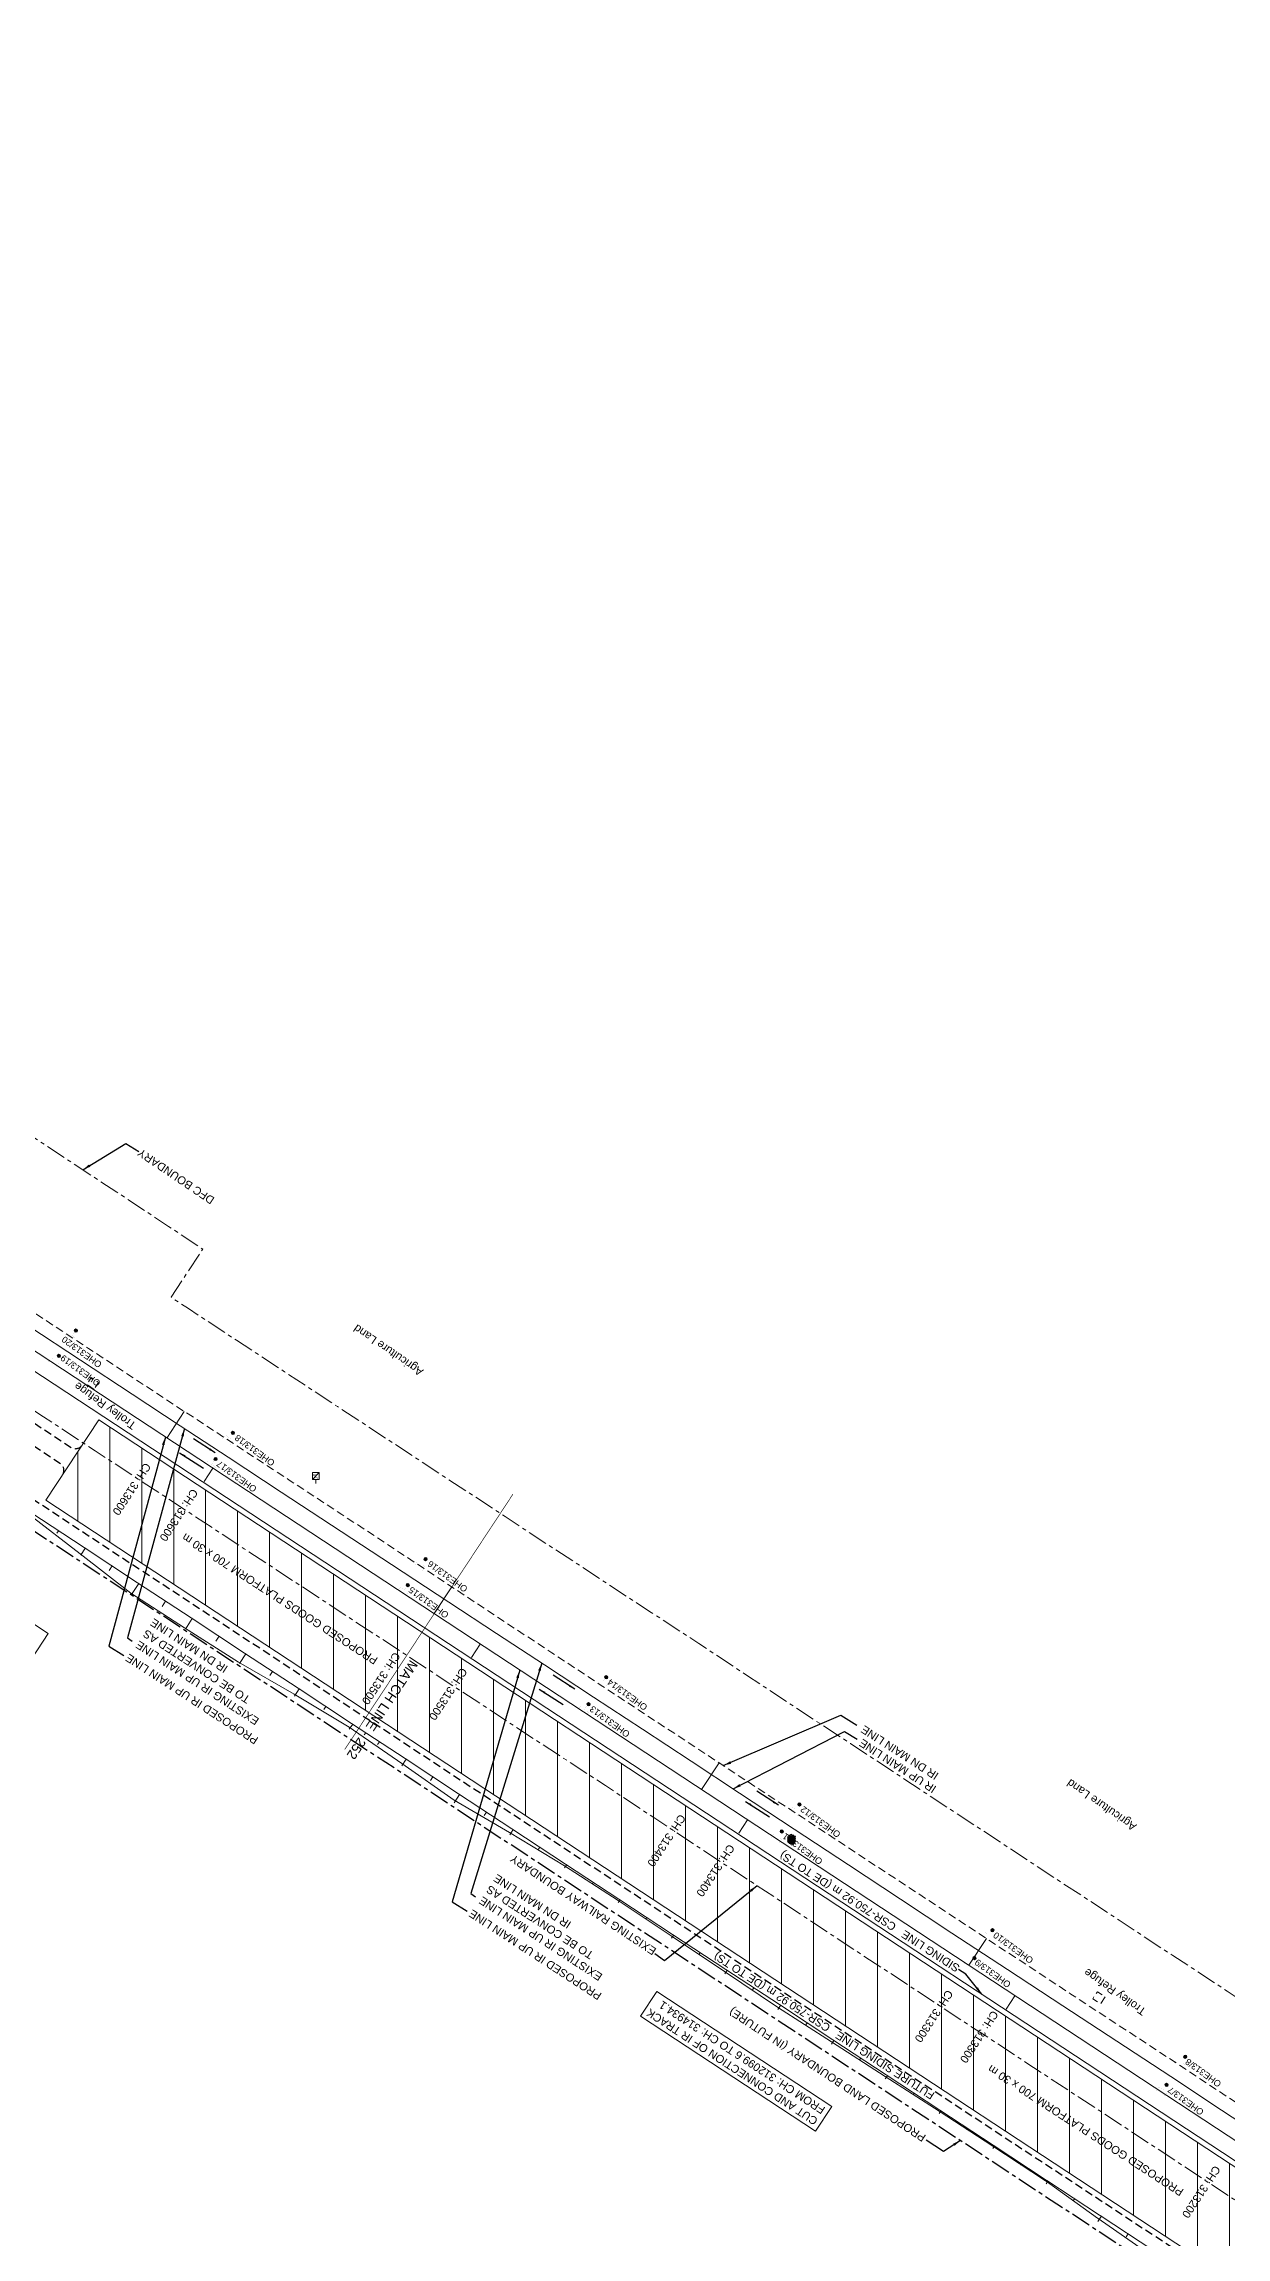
# Model space of a CAD drawing. Header units: metres. Extents: x 628572 to 650094, y 3375792 to 3391117.
# Drawn here: x 633789 to 634159, y 3387607 to 3388292 of the extents above; entities that cross this region are included whole.
import ezdxf
from ezdxf.enums import TextEntityAlignment as Align

# ---------------------------------------------------------------- set-up
doc = ezdxf.new("R2010")
doc.units = ezdxf.units.M
doc.header["$MEASUREMENT"] = 0
for name, pattern in [('CENTER', [2, 1.25, -0.25, 0.25, -0.25]), ('DASHED', [0.75, 0.5, -0.25]), ('PHANTOM2', [1.25, 0.625, -0.125, 0.125, -0.125, 0.125, -0.125])]:
    doc.linetypes.add(name, pattern=pattern)
doc.layers.add('Cut & Conn', color=190, linetype='Continuous')
doc.layers.add('IR PROPOSALS', color=190, linetype='Continuous')
for name, color, linetype, lineweight in [('DFCC BOUNDARY', 6, 'CENTER', 0), ('Existing Chainage', 7, 'Continuous', 0), ('Existing IR Track', 143, 'Continuous', 0), ('Existing Railway Boundary', 7, 'CENTER', 0), ('flow direction', 7, 'Continuous', 0), ('MATCH LINE', 7, 'Continuous', 0), ('OHE MAST', 8, 'Continuous', 0), ('PROPOSED DFCC TOE LINE', 239, 'Continuous', 0), ('PROPOSED DFCC TOE SLOPES', 239, 'Continuous', 0), ('PROPOSED FORMATION LINE - PLAN', 187, 'Continuous', 0), ('Side Details', 251, 'Continuous', 0), ('Sign Board', 251, 'Continuous', 0), ('Text', 251, 'Continuous', 0), ('Trolley Stand', 251, 'Continuous', 0), ('WL', 7, 'Continuous', 0)]:
    doc.layers.add(name, color=color, linetype=linetype, lineweight=lineweight)
doc.styles.add('CUT-FILL', font='cut-fill.shx', dxfattribs={"height": 2})
doc.styles.get("Standard").update_dxf_attribs({"font": 'arial.ttf'})
doc.styles.add('Style-Arial', font='arial.ttf')
doc.styles.add('Text', font='arial.ttf', dxfattribs={"height": 2})
doc.dimstyles.new('ISO-25', dxfattribs={"dimtxt": 2.5, "dimasz": 2.5, "dimexe": 1.25, "dimexo": 0.625, "dimtad": 1, "dimtxsty": 'Standard', "dimcen": 2.5, "dimadec": 0, "dimazin": 0, "dimtfac": 1, "dimtmove": 0, "dimatfit": 3, "dimfxl": 1, "dimarcsym": 0})

# ---------------------------------------------------------------- blocks, each defined once
blk = doc.blocks.new('SIG')
for color, points in [(1, [(-0.22, 0.42, 0.180295), (-0.01, 0.33, -0.00255), (0.01, 0.33, -0.00255), (0.02, 0.33, 0.180295), (0.23, 0.42, -0.002654), (0.25, 0.44, 0.184495), (0.33, 0.65, 1.000001), (-0.32, 0.65, 0.184495), (-0.24, 0.44, -0.002654)]), (2, [(0.23, -0.23, -0.002654), (0.25, -0.21, 0.184495), (0.33, 0.01, 1.000001), (-0.32, 0.01, 0.184495), (-0.24, -0.21, -0.002654), (-0.22, -0.23, 0.180295), (-0.01, -0.32, -0.00255), (0.01, -0.32, -0.00255), (0.02, -0.32, 0.180295)]), (3, [(0.23, -0.88, -0.002654), (0.25, -0.86, 0.184495), (0.33, -0.64, 1.000001), (-0.32, -0.64, 0.184495), (-0.24, -0.86, -0.002654), (-0.22, -0.88, 0.395599)])]:
    blk.add_hatch(color=color).paths.add_polyline_path(points)
for p, q in [((-0.31, 0.98), (-0.32, -0.9)), ((0.33, -0.9), (0.32, 0.98))]:
    blk.add_line(p, q)
at = {"flags": 128}
for points in [[(-0.31, 0.98), (-0.81, 0.98, 0.198758), (-0.42, 0.41, 0.003814), (-0.31, 0.39)], [(-0.31, 0.33), (-0.81, 0.33, 0.198758), (-0.42, -0.23, 0.003727), (-0.32, -0.26)], [(0.32, 0.98), (0.82, 0.98, -0.198758), (0.44, 0.41, -0.003814), (0.32, 0.39)], [(0.32, 0.33), (0.82, 0.33, -0.198758), (0.44, -0.23, -0.003727), (0.33, -0.26)], [(-0.32, -0.32), (-0.81, -0.32, 0.198758), (-0.42, -0.88, 0.003639), (-0.32, -0.9)], [(0.33, -0.32), (0.82, -0.32, -0.198758), (0.44, -0.88, -0.003639), (0.33, -0.9)]]:
    blk.add_lwpolyline(points, format="xyb", dxfattribs=at)
for centre, radius, start, end in [((0.01, 0.91), 0.324, 12.40488, 167.59512), ((0.01, 0.81), 0.357, 27.75781, 152.24219), ((0.01, -0.9), 0.324, 181.45715, 358.54285)]:
    blk.add_arc(centre, radius, start, end)
blk = doc.blocks.new('WL')
at = {"layer": 'WL'}
for p, q in [((1.07, 3.42), (-1.06, 3.42)), ((-1.06, 3.42), (-1.06, 1.29)), ((-1.06, 1.29), (1.07, 1.29)), ((0, 1.29), (0, 0)), ((1.07, 1.29), (1.07, 3.42))]:
    blk.add_line(p, q, dxfattribs=at)
at = {"layer": 'WL', "flags": 128}
blk.add_lwpolyline([(-1.06, 1.29), (1.07, 3.42)], dxfattribs=at)
at = {"layer": 'WL', "char_height": 0.739, "attachment_point": 7, "rotation": 180, "line_spacing_factor": 0.6, "style": 'CUT-FILL'}
for s, insert in [('W', (-0.02, 2.94)), ('L', (0.5, 1.93))]:
    blk.add_mtext(s, dxfattribs=dict(at, insert=insert))
blk = doc.blocks.new('OHE MAST')
h = blk.add_hatch(color=256)
edge = h.paths.add_edge_path()
edge.add_arc((0, 0), 0.514, 0, 360)
at = {"const_width": 0.01, "flags": 128}
for points in [[(1.5, 3.5), (1.5, 2), (-1.5, 2), (-1.5, 3.5)], [(0, 2), (0, 0)]]:
    blk.add_lwpolyline(points, dxfattribs=at)
blk.add_circle((0, 0), 0.514)

msp = doc.modelspace()

# ---------------------------------------------------------------- hatches: boundary and pattern name
at = {"layer": 'IR PROPOSALS', "linetype": 'Continuous', "lineweight": 0}
h = msp.add_hatch(dxfattribs=at)
h.set_pattern_fill('ANSI31', color=256, scale=80, angle=45)
h.set_pattern_definition([(90, (0, -1200), (-10, 2e-15), [])])
h.paths.add_polyline_path([(634374.9841, 3387452.3246), (634391.4529, 3387477.4001), (633806.5688, 3387861.9637), (633790.0871, 3387836.8967)])
h.paths.add_polyline_path([(633894.9672, 3387787.7009), (633833.4956, 3387827.621), (633831.3808, 3387824.3644), (633892.8523, 3387784.4444)], flags=24)
h.paths.add_polyline_path([(634146.7931, 3387621.5952), (634085.3216, 3387661.5153), (634083.2067, 3387658.2587), (634144.6783, 3387618.3386)], flags=24)

# ---------------------------------------------------------------- linework, layer by layer
at = {"layer": 'Cut & Conn', "linetype": 'Continuous', "lineweight": 0, "flags": 128}
for points in [[(633839.4923, 3387842.6812), (633842.2393, 3387846.859)], [(633923.049, 3387787.7423), (633925.796, 3387791.9201)], [(634006.6057, 3387732.8035), (634009.3527, 3387736.9813)], [(634090.1624, 3387677.8646), (634092.9094, 3387682.0424)]]:
    msp.add_lwpolyline(points, dxfattribs=at)
at = {"layer": 'DFCC BOUNDARY', "ltscale": 5, "flags": 128}
msp.add_lwpolyline([(634429.4889, 3387513.4105), (634426.1895, 3387508.3988), (634419.7931, 3387512.5211), (634404.4991, 3387522.3747), (634378.1359, 3387539.6578), (634351.712, 3387556.981), (634335.9664, 3387567.3032), (634320.2886, 3387577.5811), (634304.8024, 3387587.7611), (634289.3462, 3387597.9214), (634272.346, 3387609.0946), (634255.2778, 3387620.3125), (634239.2043, 3387630.8892), (634222.9323, 3387641.5963), (634207.0037, 3387652.0409), (634191.0838, 3387662.4797), (634175.1238, 3387673.0005), (634159.2052, 3387683.4942), (634142.3072, 3387694.5871), (634125.4714, 3387705.639), (634108.1406, 3387717.0123), (634090.8156, 3387728.3817), (634074.7588, 3387738.9565), (634058.5467, 3387749.6288), (634041.5346, 3387760.8181), (634024.4481, 3387772.0564), (634009.347, 3387782.0356), (633994.1171, 3387792.0999), (633978.7581, 3387802.1521), (633963.4261, 3387812.1867), (633948.4915, 3387821.9886), (633933.5729, 3387831.7799), (633915.6253, 3387843.5591), (633881.1974, 3387866.1587), (633864.6302, 3387877.0361), (633849.6344, 3387886.8809), (633834.5936, 3387896.7552), (633829.2074, 3387900.2982), (633839.0778, 3387915.3506), (633828.4043, 3387922.4271), (633812.2617, 3387933.1296), (633797.354, 3387942.9725), (633782.5264, 3387952.7625), (633765.3231, 3387964.1776), (633748.0988, 3387975.6067), (633732.5065, 3387985.9713), (633716.8561, 3387996.3745), (633699.5737, 3388007.8273), (633682.3675, 3388019.2296), (633666.2722, 3388029.8685), (633650.3556, 3388040.3891), (633634.8738, 3388050.6626), (633627.3024, 3388055.6866), (633627.2813, 3388055.7179), (633609.8973, 3388067.2236), (633602.2022, 3388055.5281), (633595.2427, 3388060.098), (633578.8436, 3388070.8663), (633564.5675, 3388080.2056), (633547.4844, 3388091.4779), (633530.0073, 3388102.9177), (633512.5564, 3388114.3403), (633498.9838, 3388123.2488), (633478.7149, 3388136.5747), (633475.9757, 3388132.3917), (633466.8512, 3388138.3907), (633450.5143, 3388149.1452), (633434.7232, 3388159.4875), (633418.1779, 3388170.3241), (633402.6228, 3388180.5383), (633386.7801, 3388190.9414), (633369.5535, 3388202.2641), (633352.3136, 3388213.5955), (633333.4781, 3388225.9568), (633314.6789, 3388238.2943), (633299.7464, 3388248.1103), (633284.7932, 3388257.9399), (633265.7087, 3388270.4181), (633246.5851, 3388282.9206), (633234.3751, 3388290.9157), (633222.1433, 3388298.9251), (633203.8791, 3388310.9031), (633185.6706, 3388322.8445), (633169.1062, 3388333.7518), (633152.7043, 3388344.5522), (633136.6526, 3388355.3307), (633120.6995, 3388366.0431), (633093.1881, 3388384.8291), (633088.3444, 3388388.1366), (633069.1887, 3388401.33), (633056.4484, 3388410.1094), (633046.7317, 3388416.8512), (633039.4302, 3388421.8772), (633030.212, 3388428.258), (633012.2457, 3388440.688), (632996.9051, 3388451.2537), (632992.1416, 3388454.565), (632977.2134, 3388464.8591), (632959.2754, 3388477.1351), (632957.0223, 3388478.7144), (632938.3558, 3388491.398), (632925.836, 3388499.7971), (632902.7424, 3388515.0273), (632890.8353, 3388522.8009), (632885.7488, 3388525.9863), (632868.7141, 3388537.1993), (632847.8113, 3388559.867)], dxfattribs=at)
at = {"layer": 'Existing Chainage', "color": 7, "linetype": 'Continuous', "lineweight": 13, "flags": 128}
for points in [[(633827.8476, 3387856.2811), (633833.3311, 3387864.6435)], [(633911.4426, 3387801.4406), (633916.9444, 3387809.7911)], [(633994.9818, 3387746.4498), (634000.4719, 3387754.8079)], [(634078.5575, 3387691.5551), (634084.0547, 3387699.9087)]]:
    msp.add_lwpolyline(points, dxfattribs=at)
at = {"layer": 'Existing IR Track', "color": 88, "linetype": 'DASHED', "lineweight": 0, "ltscale": 5, "flags": 128}
msp.add_lwpolyline([(635033.6324, 3387056.8351), (635016.1047, 3387069.8576), (635000.4221, 3387081.5093), (634977.853, 3387098.3044), (634956.509, 3387114.1886), (634936.9742, 3387128.7787), (634918.7092, 3387142.4187), (634903.1021, 3387153.8837), (634889.3622, 3387163.9768), (634873.3274, 3387175.6861), (634858.0346, 3387186.8659), (634845.4102, 3387195.9146), (634832.6189, 3387205.0823), (634821.2747, 3387213.0269), (634810.9623, 3387220.2486), (634795.5109, 3387230.9429), (634785.8144, 3387237.654), (634769.305, 3387248.8336), (634756.9834, 3387257.0695), (634744.5445, 3387265.3837), (634732.4494, 3387273.3686), (634720.8792, 3387281.0073), (634698.6833, 3387295.8905), (634677.2582, 3387310.2564), (634658.2284, 3387322.7892), (634638.6345, 3387335.6934), (634620.3232, 3387347.7243), (634601.4723, 3387360.1099), (634583.7346, 3387371.8264), (634565.4496, 3387383.9044), (634542.6217, 3387398.9249), (634519.3207, 3387414.224), (634494.8167, 3387430.3383), (634457.6896, 3387454.7554), (634445.403, 3387462.844), (634420.6217, 3387479.1582), (634404.8695, 3387489.3178), (634389.4859, 3387499.2391), (634363.0423, 3387516.6266), (634336.5686, 3387534.0346), (634334.7941, 3387535.1979), (634320.8955, 3387544.3091), (634305.3904, 3387554.4735), (634289.6947, 3387564.7784), (634274.336, 3387574.8622), (634257.2256, 3387586.0902), (634240.2605, 3387597.2228), (634224.0643, 3387607.8831), (634207.7318, 3387618.6331), (634191.9155, 3387629.0235), (634175.7777, 3387639.6251), (634159.9818, 3387650.0373), (634144.0429, 3387660.5437), (634127.2002, 3387671.5717), (634110.4278, 3387682.5535), (634093.0394, 3387693.9961), (634075.7775, 3387705.3556), (634059.6185, 3387715.9739), (634043.3998, 3387726.6268), (634026.3887, 3387737.7925), (634009.4496, 3387748.9108), (633994.1067, 3387758.9889), (633963.6334, 3387779.0274), (633948.2402, 3387789.1608), (633933.3808, 3387798.9565), (633918.6965, 3387808.6367), (633900.5532, 3387820.5907), (633882.5642, 3387832.4427), (633866.1188, 3387843.185), (633849.6382, 3387853.9503), (633834.5246, 3387863.8609), (633819.2402, 3387873.8835), (633803.3494, 3387884.338), (633787.157, 3387894.9909), (633784.0186, 3387897.0494)], dxfattribs=at)
at = {"layer": 'Existing IR Track', "flags": 128}
msp.add_lwpolyline([(634173.5043, 3387635.7409), (634157.5118, 3387646.2832), (634141.6186, 3387656.7601), (634124.7463, 3387667.8361), (634107.9106, 3387678.888), (634090.5837, 3387690.2587), (634073.2368, 3387701.6425), (634057.1581, 3387712.2317), (634040.9516, 3387722.9003), (634023.95, 3387734.0827), (634006.8345, 3387745.34), (633991.7046, 3387755.3383), (633976.5339, 3387765.3635), (633961.2342, 3387775.3769), (633945.885, 3387785.4228), (633930.9332, 3387795.2359), (633916.0146, 3387805.0272), (633898.0672, 3387816.8063), (633863.6369, 3387839.4074), (633847.0674, 3387850.2864), (633832.0727, 3387860.1304), (633817.0319, 3387870.0048), (633800.9013, 3387880.6151), (633784.7598, 3387891.2326)], dxfattribs=at)
at = {"layer": 'Existing Railway Boundary', "ltscale": 5, "flags": 128}
msp.add_lwpolyline([(631983.38, 3389039.032), (631997.7807, 3389029.4226), (631998.0481, 3389028.4172), (632017.689, 3389013.381), (632054.7643, 3388986.9088), (632106.6339, 3388955.856), (632154.9467, 3388925.0992), (632230.8669, 3388875.9972), (632261.2753, 3388857.0709), (632290.5359, 3388840.2738), (632385.6616, 3388776.6365), (632400.5735, 3388766.5357), (632397.5375, 3388762.1235), (632395.5364, 3388759.1088), (632389.2973, 3388750.367), (632386.7075, 3388746.9674), (632380.0799, 3388739.4039), (632361.8258, 3388715.063), (632365.1364, 3388712.5802), (632373.8273, 3388706.8724), (632388.4278, 3388697.2834), (632403.5607, 3388687.3436), (632418.7904, 3388677.3402), (632434.5002, 3388667.0345), (632450.2517, 3388656.7014), (632466.7864, 3388645.8571), (632483.3195, 3388635.0137), (632501.7611, 3388622.9148), (632520.2525, 3388610.7831), (632536.8197, 3388599.9238), (632553.3588, 3388589.0829), (632565.8495, 3388580.885), (632578.4671, 3388572.604), (632596.9196, 3388560.5289), (632615.4939, 3388548.3741), (632635.6038, 3388535.295), (632652.8405, 3388523.9973), (632669.9946, 3388512.743), (632686.4084, 3388501.9869), (632696.8068, 3388495.1588), (632732.8678, 3388550.0585), (632815.552, 3388494.313), (632865.8266, 3388462.6693), (632954.7858, 3388408.1832), (633025.1519, 3388369.9037), (633056.7277, 3388353.8904), (633065.1399, 3388349.0145), (633088.5914, 3388328.9973), (633152.5885, 3388273.22), (633202.5468, 3388242.3953), (633264.4413, 3388204.6969), (633318.529, 3388171.7998), (633353.1394, 3388148.7029), (633406.9301, 3388112.3266), (633420.502, 3388103.4378), (633436.8123, 3388092.7008), (633466.2362, 3388073.356), (633479.8402, 3388064.4269), (633497.3225, 3388052.9837), (633514.7073, 3388041.6043), (633531.7969, 3388030.3277), (633546.129, 3388020.9518), (633562.4852, 3388010.2117), (633576.5949, 3388000.9466), (633594.4174, 3387989.2137), (633606.8568, 3387981.0241), (633607.7091, 3387982.3188), (633610.8424, 3387980.256), (633626.8506, 3387969.7582), (633642.9494, 3387959.201), (633660.1619, 3387947.8844), (633677.4438, 3387936.5221), (633693.0899, 3387926.2037), (633708.7685, 3387915.8637), (633726.0343, 3387904.4973), (633743.3468, 3387893.1002), (633758.2779, 3387883.3197), (633773.1647, 3387873.5681), (633789.2894, 3387862.9617), (633805.4356, 3387852.3412), (633820.4764, 3387842.4668), (633835.4704, 3387832.6232), (633852.0416, 3387821.7432), (633886.4734, 3387799.1411), (633904.4207, 3387787.3621), (633919.3393, 3387777.5707), (633934.3023, 3387767.7502), (633949.6629, 3387757.6969), (633964.9235, 3387747.7091), (633980.0551, 3387737.7098), (633995.2041, 3387727.6988), (634012.3387, 3387716.4289), (634029.3333, 3387705.2512), (634045.5362, 3387694.5849), (634061.6293, 3387683.9862), (634078.9907, 3387672.5929), (634096.3149, 3387661.224), (634113.1506, 3387650.1721), (634130.0059, 3387639.1072), (634145.8823, 3387628.6414), (634161.8963, 3387618.085), (634177.8703, 3387607.6107), (634193.7633, 3387597.1895), (634209.9993, 3387586.506), (634226.097, 3387575.9134), (634243.1652, 3387564.6955), (634260.1615, 3387553.5249), (634275.6177, 3387543.3646), (634291.1318, 3387533.1662), (634296.8083, 3387529.4449), (634291.9143, 3387522.0113), (634301.9583, 3387515.4268), (634317.7028, 3387505.1053), (634344.1271, 3387487.7818), (634370.6963, 3387470.3636), (634386.1901, 3387460.3813), (634401.9429, 3387450.229), (634426.4972, 3387434.0857), (634451.3792, 3387417.727), (634475.9114, 3387401.5928), (634500.3759, 3387385.5031), (634523.6732, 3387370.1555), (634547.0997, 3387354.7227), (634564.8006, 3387343.068), (634582.571, 3387331.3674), (634601.3879, 3387318.9723), (634620.2858, 3387306.5238), (634639.3106, 3387294.0156), (634658.1243, 3387281.6461), (634679.4814, 3387267.2836), (634702.026, 3387254.0413), (634712.9167, 3387246.4104), (634726.0042, 3387238.4627), (634737.8854, 3387230.0656), (634750.9438, 3387221.7267), (634764.9008, 3387212.4131), (634775.612, 3387204.6159), (634789.3703, 3387195.959), (634801.4607, 3387188.869), (634814.7172, 3387180.8194), (634815.4987, 3387180.2694), (634827.9598, 3387171.3498), (634840.5994, 3387164.128), (634854.2176, 3387155.5292), (634871.8787, 3387143.9515), (634877.6173, 3387139.7695), (634887.5373, 3387132.4757), (634902.4262, 3387121.5277), (634921.3448, 3387107.4791), (634940.6674, 3387093.1306), (634962.2421, 3387077.0753), (634984.1126, 3387060.8), (635000.5185, 3387048.6195), (635017.0238, 3387036.3652), (635035.7455, 3387022.426), (635054.4369, 3387008.5092), (635082.1937, 3386987.9155), (635109.8573, 3386967.3911), (635134.2436, 3386949.2611), (635158.5309, 3386931.2047), (635180.7563, 3386914.7058), (635202.7867, 3386898.3516), (635206.1213, 3386895.8016), (635211.1242, 3386892.0437), (635230.1367, 3386877.9281), (635249.207, 3386863.7701), (635270.9723, 3386847.61), (635292.819, 3386831.3895), (635313.1117, 3386816.3456), (635333.3618, 3386801.3334), (635352.372, 3386787.2182), (635371.5331, 3386772.9909), (635390.4616, 3386758.9197), (635409.8226, 3386744.527), (635427.2062, 3386731.6093), (635445.0434, 3386718.3546), (635461.6171, 3386706.0794), (635478.4695, 3386693.5976), (635493.4196, 3386682.4884), (635508.6023, 3386671.2062), (635518.0063, 3386664.2196), (635527.5618, 3386657.1206), (635543.461, 3386645.2907), (635559.7145, 3386633.1978), (635591.676, 3386610.2688), (635606.0755, 3386599.5015), (635620.6466, 3386588.6057), (635636.5434, 3386576.7606), (635652.3995, 3386564.9458), (635668.2493, 3386553.1365), (635683.9787, 3386541.4169), (635700.2614, 3386528.9886), (635716.7419, 3386516.4094), (635732.9183, 3386504.3569), (635749.0007, 3386492.3748), (635764.9276, 3386480.5277), (635780.91, 3386468.6394), (635796.8963, 3386456.7694), (635812.8908, 3386444.8934), (635829.3631, 3386432.6938), (635845.7912, 3386420.527), (635861.6814, 3386408.7334), (635877.6317, 3386396.8953), (635893.2055, 3386385.3425), (635908.8769, 3386373.7174), (635925.058, 3386361.6972), (635941.2668, 3386349.6564), (635956.6865, 3386338.1889), (635972.0823, 3386326.7391), (635987.7899, 3386315.0493), (636003.5308, 3386303.3347), (636019.0977, 3386291.765), (636034.6476, 3386280.2079), (636050.7681, 3386268.2256), (636066.8961, 3386256.2378), (636083.1084, 3386244.1987), (636099.3561, 3386232.1333), (636114.134, 3386221.1471), (636147.8198, 3386196.1265), (636166.7058, 3386182.1085), (636182.4635, 3386170.4111), (636198.2037, 3386158.7268), (636214.3364, 3386146.7471), (636230.3919, 3386134.8247), (636230.9614, 3386134.4025), (636228.154, 3386130.995), (636300.9317, 3386076.4069), (636382.1931, 3386014.4435), (636463.0816, 3385952.0584), (636544.2755, 3385889.3268), (636568.8921, 3385871.1182), (636613.4471, 3385839.7025), (636628.0709, 3385853.6506), (636650.5128, 3385835.4717), (636693.9069, 3385800.1065), (636686.7095, 3385790.4003), (636696.0629, 3385782.3378), (636710.473, 3385769.9165), (636766.0138, 3385726.4206), (636849.4668, 3385668.9836), (636931.64, 3385608.8479), (637013.8419, 3385548.1951), (637096.6082, 3385488.6336), (637121.9489, 3385470.2058), (637176.9181, 3385426.1737), (637258.1753, 3385363.4078), (637340.1494, 3385301.7514), (637422.2947, 3385241.0852), (637447.0788, 3385223.2045), (637528.2227, 3385160.8768), (637610.9552, 3385100.7612), (637694.8717, 3385041.953), (637753.3499, 3385002.2846), (637771.5944, 3384989.982), (637771.5944, 3384979.4924), (637852.0915, 3384922.0343), (637935.0162, 3384862.0714), (637993.4351, 3384821.4573), (638019.0158, 3384803.2052), (638102.4107, 3384745.0584), (638178.9785, 3384688.3398), (638237.6603, 3384636.8079), (638344.701, 3384557.2221), (638427.4112, 3384496.8586), (638508.4228, 3384435.5926), (638565.3238, 3384391.9743), (638589.782, 3384373.2765), (638631.8324, 3384337.8543), (638619.2503, 3384320.7689), (638700.6253, 3384258.2275), (638758.2306, 3384210.1286), (638748.4263, 3384194.4881), (638832.9819, 3384135.241), (638898.2751, 3384089.8354), (638910.685, 3384104.7359), (638994.0238, 3384045.8483), (639077.2216, 3383986.384), (639102.1383, 3383968.0886), (639159.8745, 3383926.5901), (639184.8741, 3383908.5552), (639242.6613, 3383867.4991), (639268.1519, 3383849.1332), (639327.9549, 3383811.5106), (639354.2186, 3383795.0507), (639414.5653, 3383756.9689), (639440.0428, 3383739.3736), (639498.3493, 3383699.1058), (639523.8465, 3383681.6785), (639574.9736, 3383646.7331), (639583.1624, 3383652.0276), (639689.1575, 3383571.5368), (639770.3529, 3383510.1038), (639826.8338, 3383467.0843), (639851.6063, 3383448.3401), (639907.8381, 3383405.1303), (639928.7552, 3383389.2727), (639932.4136, 3383385.8226), (639987.4639, 3383341.8457), (640012.7135, 3383323.0928), (640093.1273, 3383262.0565), (640171.8725, 3383196.1592), (640228.3322, 3383153.381), (640311.5957, 3383095.2106), (640394.8641, 3383036.2274), (640477.4145, 3382977.0386), (640559.1827, 3382915.4685), (640665.4567, 3382835.3045), (640720.6935, 3382789.5682), (640744.1896, 3382769.9043), (640801.5333, 3382727.7921), (640884.497, 3382668.355), (640967.4181, 3382609.4811), (641049.3321, 3382547.9775), (641130.842, 3382487.0083), (641212.6929, 3382426.3203), (641295.2397, 3382366.2732), (641377.1032, 3382305.6407), (641458.6913, 3382244.4694), (641539.788, 3382182.3426), (641622.1383, 3382122.0097), (641702.364, 3382062.6427), (641784.5528, 3382001.6936), (641867.0132, 3381941.5198), (641973.939, 3381862.1361), (642047.1447, 3381806.5386), (642111.3474, 3381756.247), (642135.5451, 3381737.1522), (642191.6481, 3381692.8805), (642216.3665, 3381674.0919), (642297.8377, 3381612.4104), (642380.4062, 3381552.4772), (642463.3246, 3381492.4122), (642545.7114, 3381431.7783), (642627.5896, 3381371.9523), (642710.042, 3381311.7191), (642794.2249, 3381254.3826), (642875.8129, 3381193.2771), (642956.3456, 3381130.3141), (643036.4583, 3381067.3443), (643117.185, 3381004.8095), (643172.4593, 3380960.8682), (643197.158, 3380942.1115), (643255.3116, 3380901.5691), (643282.0179, 3380885.9855), (643340.0019, 3380844.3971), (643414.9945, 3380785.1482), (643451.8986, 3380756.7808), (643532.8037, 3380694.4612), (643535.2972, 3380692.6635), (643551.2784, 3380680.8194), (643567.3357, 3380668.919), (643583.0638, 3380657.2952), (643598.7082, 3380645.7333), (643614.3081, 3380634.1892), (643630.1523, 3380622.4653), (643650.0814, 3380608.0318), (643669.585, 3380593.9065), (643682.7179, 3380584.1884), (643695.5222, 3380574.7117), (643709.3225, 3380564.4893), (643722.9637, 3380554.3847), (643737.887, 3380543.3483), (643752.8235, 3380532.3022), (643768.2592, 3380520.8389), (643783.7331, 3380509.3472), (643799.7855, 3380497.4973), (643815.9413, 3380485.5714), (643832.7782, 3380473.1288), (643849.7289, 3380460.6021), (643866.059, 3380448.5159), (643882.3496, 3380436.4589), (643898.3816, 3380424.7148), (643914.2305, 3380413.1048), (643929.3278, 3380401.9147), (643944.4267, 3380390.7231), (643959.7518, 3380379.1349), (643975.3902, 3380367.3097), (643987.907, 3380358.1055), (644000.1603, 3380349.0958), (644017.4569, 3380336.3184), (644034.4669, 3380323.7528), (644046.4455, 3380314.9727), (644249.4258, 3380165.3983), (644621.007, 3379887.6965), (644676.9944, 3379845.4482), (644702.8645, 3379825.9912), (644738.6024, 3379799.4801), (644742.2817, 3379796.7418), (644771.2557, 3379773.8192), (644804.6479, 3379750.2058), (644834.554, 3379728.6172), (644848.5372, 3379718.5093), (644863.2911, 3379707.9396), (644878.1999, 3379697.2589), (644893.8111, 3379686.127), (644909.381, 3379675.0245), (644918.4816, 3379668.5863), (644935.1691, 3379656.7791), (644907.7997, 3379620.3367), (644936.8456, 3379598.666), (644961.4527, 3379618.4234), (645145.9779, 3379481.4776), (645154.4712, 3379493.1591), (645276.7247, 3379402.534), (645270.2115, 3379393.7381), (645468.3754, 3379252.8811), (645478.6859, 3379267.1096), (645498.5589, 3379252.3702), (645510.5872, 3379243.9988), (645510.5872, 3379243.9988), (645531.3517, 3379228.922), (645544.8911, 3379218.91), (645549.0311, 3379215.8257)], dxfattribs=at)
at = {"layer": 'IR PROPOSALS', "linetype": 'DASHED', "lineweight": 30, "ltscale": 5, "flags": 128}
for points in [[(633801.3038, 3387853.9562, -0.3195207), (633798.335, 3387853.017), (633524.9612, 3388032.9503, -0.138793), (633521.583, 3388036.849)], [(633795.3477, 3387844.907, 0.33400222), (633794.9653, 3387848.0519), (633525.8512, 3388025.1815, 0.25691383), (633522.5675, 3388023.9964)], [(634374.0686, 3387450.9307), (633778.0552, 3387842.3756, -0.03024688), (633755.5574, 3387859.1821), (633737.9936, 3387874.0382), (633735.3138, 3387874.1338)]]:
    msp.add_lwpolyline(points, format="xyb", dxfattribs=at)
at = {"layer": 'IR PROPOSALS', "linetype": 'CENTER', "ltscale": 5, "flags": 128}
msp.add_lwpolyline([(633517.7195, 3388004.073), (634409.3663, 3387417.4609)], dxfattribs=at)
at = {"layer": 'IR PROPOSALS', "linetype": 'Continuous', "lineweight": 0, "flags": 128}
for points in [[(634787.4011, 3387225.4114), (633756.4784, 3387903.2471)], [(633751.3069, 3387898.4849), (633754.233, 3387898.3805), (634392.373, 3387478.801)], [(634391.4529, 3387477.4001), (633806.5688, 3387861.9637), (633790.0871, 3387836.8967), (634374.9841, 3387452.3246), (634391.4529, 3387477.4001)]]:
    msp.add_lwpolyline(points, dxfattribs=at)
at = {"layer": 'IR PROPOSALS', "lineweight": 0}
for points in [[(633790.8369, 3387795.2327), (633785.7278, 3387787.4622), (633731.0996, 3387823.3805), (633736.2087, 3387831.151)], [(634035.6529, 3387647.4714), (634030.5438, 3387639.7009), (633975.9156, 3387675.6191), (633981.0248, 3387683.3896)]]:
    msp.add_lwpolyline(points, close=True, dxfattribs=at)
at = {"layer": 'MATCH LINE', "linetype": 'PHANTOM2', "ltscale": 15, "const_width": 0.2}
msp.add_lwpolyline([(633936.0427, 3387838.7778), (633883.4557, 3387758.963)], dxfattribs=at)
at = {"layer": 'PROPOSED DFCC TOE LINE', "lineweight": 0, "flags": 128}
msp.add_lwpolyline([(634135.3403, 3387600.9232), (634118.9489, 3387612.3976), (634118.7654, 3387612.5168), (634102.6741, 3387624.0493), (634102.4914, 3387624.1698), (634085.9671, 3387635.0437), (634069.2045, 3387645.9534), (634052.3904, 3387656.785), (634035.5739, 3387667.6128), (634018.7486, 3387678.4272), (634002.1509, 3387689.5878), (633985.529, 3387700.7117), (633968.8814, 3387711.7964), (633952.0957, 3387722.6711), (633934.9526, 3387733.0021), (633917.6862, 3387743.1457), (633901.2859, 3387754.6066), (633884.8064, 3387765.947), (633867.6437, 3387776.2482), (633850.3108, 3387786.2907), (633833.4391, 3387797.0346), (633816.5918, 3387807.8155), (633800.7649, 3387820.1484), (633784.8801, 3387832.3932)], dxfattribs=at)
at = {"layer": 'PROPOSED DFCC TOE SLOPES', "flags": 128}
for points in [[(633794.0425, 3387827.3536), (633793.5414, 3387826.5915)], [(633802.3982, 3387821.8597), (633800.9687, 3387819.6856)], [(633810.7539, 3387816.3658), (633809.826, 3387814.9547)], [(633819.1095, 3387810.872), (633816.8484, 3387807.433)], [(633827.4652, 3387805.3781), (633826.3661, 3387803.7065)], [(633835.8209, 3387799.8842), (633833.6861, 3387796.6374)], [(633844.1765, 3387794.3903), (633843.1457, 3387792.8225)], [(633852.5322, 3387788.8964), (633850.5509, 3387785.883)], [(633860.8879, 3387783.4025), (633860.019, 3387782.0811)], [(633869.2435, 3387777.9086), (633867.7486, 3387775.635)], [(633877.5992, 3387772.4148), (633876.9631, 3387771.4473)], [(633885.9549, 3387766.9209), (633884.8899, 3387765.3012)], [(633894.3106, 3387761.427), (633893.7079, 3387760.5104)], [(633902.6662, 3387755.9331), (633901.3187, 3387753.8836)], [(633911.0219, 3387750.4392), (633910.2565, 3387749.2751)], [(633919.3776, 3387744.9453), (633917.6843, 3387742.37)], [(633927.7332, 3387739.4514), (633927.0412, 3387738.3989)], [(633936.0889, 3387733.9576), (633935.0107, 3387732.3177)], [(633944.4446, 3387728.4637), (633944.0214, 3387727.8201)], [(633952.8002, 3387722.9698), (633952.1776, 3387722.0229)], [(633961.1559, 3387717.4759), (633960.8653, 3387717.034)], [(633969.5116, 3387711.982), (633968.9687, 3387711.1564)], [(633977.8673, 3387706.4881), (633977.5791, 3387706.0499)], [(633986.2229, 3387700.9942), (633985.6123, 3387700.0655)], [(633994.5786, 3387695.5004), (633994.2457, 3387694.994)], [(634002.9343, 3387690.0065), (634002.2127, 3387688.909)], [(634011.2899, 3387684.5126), (634010.8951, 3387683.912)], [(634019.6456, 3387679.0187), (634018.793, 3387677.7219)], [(634028.0013, 3387673.5248), (634027.6026, 3387672.9184)], [(634036.3569, 3387668.0309), (634035.6142, 3387666.9012)], [(634044.7126, 3387662.537), (634044.3625, 3387662.0046)], [(634053.0683, 3387657.0432), (634052.4112, 3387656.0438)], [(634061.424, 3387651.5493), (634061.1235, 3387651.0923)], [(634069.7796, 3387646.0554), (634069.2334, 3387645.2246)], [(634078.1353, 3387640.5615), (634077.8724, 3387640.1617)], [(634086.491, 3387635.0676), (634085.9844, 3387634.2972)], [(634094.8466, 3387629.5737), (634094.5893, 3387629.1824)], [(634103.2023, 3387624.0799), (634102.6686, 3387623.2681)], [(634111.558, 3387618.586), (634111.1603, 3387617.9812)], [(634119.9136, 3387613.0921), (634118.8661, 3387611.4989)], [(634128.2693, 3387607.5982), (634127.6491, 3387606.6549)]]:
    msp.add_lwpolyline(points, dxfattribs=at)
at = {"layer": 'PROPOSED FORMATION LINE - PLAN', "lineweight": 0, "flags": 128}
msp.add_lwpolyline([(634136.2702, 3387602.3376), (634119.5589, 3387613.3253), (634119.376, 3387613.4456), (634102.8476, 3387624.3131), (634102.6647, 3387624.4334), (634086.1362, 3387635.3009), (634069.4249, 3387646.2886), (634052.7135, 3387657.2764), (634036.0022, 3387668.2642), (634019.2909, 3387679.252), (634002.5795, 3387690.2397), (633985.8682, 3387701.2275), (633969.1568, 3387712.2153), (633952.4455, 3387723.203), (633935.7342, 3387734.1908), (633919.0228, 3387745.1786), (633902.3115, 3387756.1663), (633885.6001, 3387767.1541), (633868.8888, 3387778.1419), (633852.1775, 3387789.1297), (633835.4661, 3387800.1174), (633818.7548, 3387811.1052), (633802.0434, 3387822.093), (633785.3321, 3387833.0807)], dxfattribs=at)
at = {"layer": 'Trolley Stand', "color": 88, "linetype": 'DASHED', "ltscale": 5, "flags": 128}
for points in [[(633805.139, 3387871.532), (633802.8632, 3387873.0723), (633804.2415, 3387875.2531), (633806.5173, 3387873.7128), (633805.139, 3387871.532)], [(634121.1279, 3387681.7302), (634119.6601, 3387679.5411), (634117.218, 3387681.12), (634118.6867, 3387683.3104), (634121.1279, 3387681.7302)]]:
    msp.add_lwpolyline(points, close=True, dxfattribs=at)

# ---------------------------------------------------------------- block references
at = {"layer": 'OHE MAST', "color": 2, "rotation": 143.3908318566117}
for p in [(633799.4486, 3387889.8748), (633794.1614, 3387881.9825), (633848.52, 3387857.9258), (633843.1099, 3387849.7616), (633908.7324, 3387818.4862), (633903.1792, 3387810.377), (633965.1771, 3387781.5702), (633959.6529, 3387773.1369), (634025.5765, 3387741.8155), (634020.0453, 3387733.3953), (634085.8996, 3387702.49), (634080.2542, 3387693.8137), (634146.1531, 3387662.9628), (634140.3247, 3387654.1744)]:
    msp.add_blockref('OHE MAST', p, dxfattribs=at)
at = {"layer": 'Sign Board'}
for p in [(634022.6159, 3387730.766), (634022.967, 3387731.2649), (634023.2048, 3387730.3679), (634023.5629, 3387730.9638)]:
    msp.add_blockref('SIG', p, dxfattribs=at)
at = {"layer": 'WL'}
msp.add_blockref('WL', (633874.4508, 3387842.1171), dxfattribs=at)

# ---------------------------------------------------------------- texts
at = {"layer": 'Cut & Conn', "linetype": 'Continuous', "lineweight": 0, "char_height": 2.5, "attachment_point": 4, "rotation": 236.6749261, "line_spacing_factor": 0.6, "style": 'Style-Arial'}
for s, insert in [('CH: 313600', (633836.7426, 3387840.0128)), ('CH: 313500', (633920.8876, 3387784.0947)), ('CH: 313400', (634004.459, 3387728.9592)), ('CH: 313300', (634086.8579, 3387676.9828))]:
    msp.add_mtext(s, dxfattribs=dict(at, insert=insert))
at = {"layer": 'DFCC BOUNDARY', "linetype": 'Continuous', "ltscale": 5}
msp.add_text('DFC BOUNDARY', height=2.5, rotation=146, dxfattribs=at).set_placement((633819.1472, 3387945.862), align=Align.MIDDLE_RIGHT)
at = {"layer": 'Existing Chainage', "color": 7, "lineweight": 0, "char_height": 2.5, "attachment_point": 4, "line_spacing_factor": 0.6, "style": 'Style-Arial'}
for s, insert, rotation in [('CH: 313600', (633822.0155, 3387848.1471), 236.7455683), ('CH: 313500', (633899.9683, 3387788.9627), 236.6206257), ('CH: 313400', (633989.1435, 3387738.3204), 236.7007764), ('CH: 313300', (634072.7123, 3387683.4307), 236.6524759), ('CH: 313200', (634156.2738, 3387628.5274), 236.6082799)]:
    msp.add_mtext(s, dxfattribs=dict(at, insert=insert, rotation=rotation))
at = {"layer": 'Existing IR Track', "color": 190, "lineweight": 0}
for p in [(633815.3598, 3387787.978), (633922.6593, 3387708.0718)]:
    msp.add_text('PROPOSED IR UP MAIN LINE', height=2.5, rotation=146.9184715, dxfattribs=at).set_placement(p, align=Align.MIDDLE_RIGHT)
at = {"layer": 'Existing IR Track', "color": 88, "lineweight": 0}
msp.add_text('IR DN MAIN LINE', height=2.5, rotation=147, dxfattribs=at).set_placement((634045.1967, 3387765.6026), align=Align.MIDDLE_RIGHT)
at = {"layer": 'Existing IR Track', "color": 7, "lineweight": 0}
msp.add_text('IR UP MAIN LINE', height=2.5, rotation=147, dxfattribs=at).set_placement((634044.6319, 3387761.3855), align=Align.MIDDLE_RIGHT)
at = {"layer": 'Existing IR Track', "color": 190, "lineweight": 0, "char_height": 2.5, "attachment_point": 1, "rotation": 146.9184715}
for insert in [(633855.4321, 3387766.5296), (633962.7315, 3387686.6234)]:
    msp.add_mtext_dynamic_manual_height_columns('\\pxqr;EXISTING IR UP MAIN LINE\\PTO BE CONVERTED AS \\PIR DN MAIN LINE', width=44.850021, gutter_width=12.5, heights=[0], dxfattribs=dict(at, insert=insert))
at = {"layer": 'Existing Railway Boundary', "linetype": 'Continuous', "ltscale": 5}
msp.add_text('EXISTING RAILWAY BOUNDARY', height=2.5, rotation=146.5, dxfattribs=at).set_placement((633936.2539, 3387726.3128), align=Align.RIGHT)
at = {"layer": 'IR PROPOSALS'}
for s, p in [('PROPOSED GOODS PLATFORM 700 x 30 m', (633832.981, 3387825.6402)), ('SIDING LINE   CSR-750.92 m (DE TO TS)', (634019.7465, 3387726.33)), ('FUTURE SIDING LINE   CSR-750.92 m (DE TO TS)', (633999.1715, 3387694.7894)), ('PROPOSED GOODS PLATFORM 700 x 30 m', (634084.8069, 3387659.5345))]:
    msp.add_text(s, height=2.5, rotation=147, dxfattribs=at).set_placement(p, align=Align.MIDDLE_RIGHT)
at = {"layer": 'IR PROPOSALS', "linetype": 'Continuous', "ltscale": 5}
msp.add_text('PROPOSED LAND BOUNDARY (IN FUTURE)', height=2.5, rotation=146.5, dxfattribs=at).set_placement((634004.6517, 3387678.4932), align=Align.RIGHT)
at = {"layer": 'IR PROPOSALS', "lineweight": 30, "insert": (634030.1861, 3387641.4321), "char_height": 2.5, "width": 70.806072, "attachment_point": 1, "rotation": 146.6749261}
msp.add_mtext('\\pxql;CUT AND CONNECTION OF IR TRACK FROM CH: 312099.6 TO CH: 314934.1', dxfattribs=at)
at = {"layer": 'MATCH LINE', "linetype": 'Continuous'}
msp.add_text('MATCH LINE - 252', height=3, rotation=236.234519, dxfattribs=at).set_placement((633903.9948, 3387787.2064))
at = {"layer": 'OHE MAST'}
for s, p in [('OHE313/20', (633795.9523, 3387888.2898)), ('OHE313/19', (633795.5675, 3387882.4773)), ('OHE313/18', (633850.0166, 3387857.5566)), ('OHE313/17', (633844.3506, 3387849.3972)), ('OHE313/16', (633910.2725, 3387818.1519)), ('OHE313/15', (633904.3641, 3387810.0183)), ('OHE313/14', (633966.4724, 3387781.2006)), ('OHE313/13', (633960.9743, 3387772.7887)), ('OHE313/12', (634026.8245, 3387741.4606)), ('OHE313/11', (634021.1962, 3387733.0086)), ('OHE313/10', (634087.0602, 3387702.115)), ('OHE313/9', (634081.2797, 3387693.6445)), ('OHE313/8', (634147.0619, 3387662.5768)), ('OHE313/7', (634141.5889, 3387653.7982))]:
    msp.add_text(s, height=2, rotation=144, dxfattribs=at).set_placement(p, align=Align.RIGHT)
at = {"layer": 'Side Details'}
for rotation, p in [(145.3895888, (633908.2658, 3387877.5472)), (145.1170337, (634131.1365, 3387735.3933))]:
    msp.add_text('Agriculture Land', height=2.5, rotation=rotation, dxfattribs=at).set_placement(p)
at = {"layer": 'Text', "color": 88, "style": 'Text'}
for rotation, p in [(144.5984886, (633818.5267, 3387860.8044)), (145, (634134.1524, 3387677.7187))]:
    msp.add_text('Trolley Refuge', height=2.5, rotation=rotation, dxfattribs=at).set_placement(p)

# ---------------------------------------------------------------- leaders
at = {"layer": 'DFCC BOUNDARY', "linetype": 'Continuous', "lineweight": 0, "ltscale": 5}
msp.add_leader([(633801.6269, 3387940.1513), (633815.014, 3387948.3515), (633819.1472, 3387945.862)], dimstyle='ISO-25', override={"dimtxt": 3, "dimtad": 0, "dimdec": 3, "dimzin": 2, "dimtdec": 3}, dxfattribs=at)
at = {"layer": 'Existing IR Track', "color": 190, "lineweight": 0}
for points in [[(633833.4058, 3387859.2553), (633815.598, 3387793.8913), (633817.0186, 3387792.8846)], [(633827.4059, 3387856.612), (633809.7713, 3387791.3057), (633814.4095, 3387788.3439)], [(633938.1681, 3387783.7854), (633917.0708, 3387711.3995), (633921.7089, 3387708.4376)], [(633945.0512, 3387785.97), (633922.8974, 3387713.9851), (633924.318, 3387712.9784)]]:
    msp.add_leader(points, dimstyle='ISO-25', override={"dimtxt": 3, "dimtad": 0}, dxfattribs=at)
at = {"layer": 'Existing IR Track', "color": 88, "lineweight": 0}
msp.add_leader([(634001.7782, 3387753.9499), (634038.5217, 3387769.7188), (634043.547, 3387766.641)], dimstyle='ISO-25', override={"dimtxt": 3, "dimtad": 0}, dxfattribs=at)
at = {"layer": 'Existing IR Track', "color": 7, "lineweight": 0}
msp.add_leader([(634004.8098, 3387746.678), (634039.6678, 3387764.6558), (634043.6315, 3387762.1745)], dimstyle='ISO-25', override={"dimtxt": 3, "dimtad": 0}, dxfattribs=at)
at = {"layer": 'Existing IR Track', "color": 7}
msp.add_leader([(634008.711, 3387742.7381), (634016.2235, 3387737.9449)], dimstyle='ISO-25', override={"dimtxt": 0.5, "dimasz": 2, "dimtad": 0}, dxfattribs=at)
at = {"layer": 'Existing IR Track', "color": 7, "lineweight": 0, "ltscale": 5}
msp.add_leader([(634019.0258, 3387741.5685), (634012.2078, 3387745.9165)], dimstyle='ISO-25', override={"dimtxt": 0.5, "dimasz": 2, "dimtad": 0}, dxfattribs=at)
at = {"layer": 'Existing Railway Boundary', "linetype": 'Continuous', "ltscale": 5}
msp.add_leader([(634012.3387, 3387716.4289), (633983.405, 3387692.9654), (633980.4103, 3387695.1042)], dimstyle='ISO-25', override={"dimtxt": 3, "dimasz": 2.5, "dimgap": 0.625, "dimtad": 0, "dimdec": 3, "dimzin": 2, "dimtdec": 3}, dxfattribs=at)
at = {"layer": 'flow direction', "color": 190, "lineweight": 0}
for points in [[(633831.8473, 3387851.7233), (633839.3598, 3387846.9301)], [(633843.0024, 3387851.7384), (633836.1845, 3387856.0864)], [(633944.2655, 3387777.8079), (633951.778, 3387773.0146)], [(633955.4207, 3387777.823), (633948.6027, 3387782.171)]]:
    msp.add_leader(points, dimstyle='ISO-25', override={"dimtxt": 0.5, "dimasz": 2, "dimtad": 0}, dxfattribs=at)
at = {"layer": 'IR PROPOSALS', "linetype": 'Continuous', "lineweight": 0}
msp.add_leader([(634082.5758, 3387682.4938), (634077.5691, 3387688.7484), (634075.3016, 3387690.2408)], dimstyle='ISO-25', override={"dimtxt": 3, "dimtad": 0, "dimdec": 3, "dimzin": 2, "dimtdec": 3}, dxfattribs=at)
at = {"layer": 'IR PROPOSALS', "linetype": 'Continuous', "ltscale": 5}
msp.add_leader([(634075.9213, 3387636.8335), (634070.5427, 3387633.3777), (634065.1439, 3387636.9311)], dimstyle='ISO-25', override={"dimtxt": 3, "dimasz": 2.5, "dimgap": 0.625, "dimtad": 0, "dimdec": 3, "dimzin": 2, "dimtdec": 3}, dxfattribs=at)

doc.saveas('drawing.dxf')
